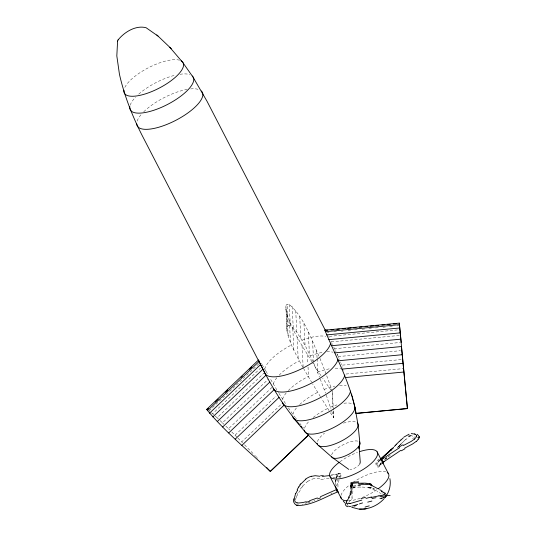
<?xml version="1.0" encoding="UTF-8"?>
<svg xmlns="http://www.w3.org/2000/svg" width="536" height="536" viewBox="0 0 536 536"><rect width="100%" height="100%" fill="white"/><g stroke="black" fill="none" stroke-linecap="round" stroke-linejoin="round"><path stroke-width="0.4" stroke-dasharray="2.68 2.01" d="M302.934 367.381C296.676 355.703 289.608 344.025 286.968 330.886L285.889 305.889L287.068 304.18L289.232 304.388C304.89 318.022 311.141 339.268 319.63 357.613M286.968 330.886L285.889 305.889M369.619 487.599L360.875 486.963L353.164 487.512L353.09 488.249M360.875 487.036L360.882 487.445M336.762 485.877L337.961 479.747M347.623 505.08L347.717 504.396M352.916 491.117L351.851 497.669M335.811 479.566L335.616 483.72M335.623 479.814L335.268 483.881M336.36 478.387L335.65 482.447L335.951 485.676L335.663 484.209M368.185 487.941L370.845 487.204M336.32 477.583C336.34 471.553 343.81 472.035 340.266 477.636M340.172 475.787L338.973 477.717M379.287 459.178C372.205 462.34 378.148 472.377 381.217 463.573M336.226 477.837L338.042 474.373A0.77 0.436 34.1 0 0 338.209 473.75L338.189 473.777M339.08 479.854L337.935 483.934L337.982 488.504M375.917 463.754L375.944 463.687A0.77 0.59 24.5 0 0 376.962 463.787L380.125 460.752M336.561 477.596L338.826 473.777L330.853 475.003M371.468 487.09L370.43 488.068L368.868 488.075M380.178 463.988L378.925 466.32L381.297 462.581M300.321 489.194L301.781 487.097M286.974 327.349L288.154 325.627L287.068 304.18M348.708 502.534L350.685 499.76M380.339 463.74L381.136 462.736M359.656 464.283C357.338 467.225 353.666 469.094 349.954 469.503M302.585 486.072L307.517 481.455M379.327 460.223L376.962 463.787A3.43 2.084 44.2 0 0 376.888 463.975L377.31 465.295L378.811 466.226L381.404 463.875M388.386 456.96L390.543 454.756M398.188 446.903L400.305 444.753M399.226 445.845L401.042 444.009L397.511 447.5M400.673 444.384L401.042 444.009M402.596 442.461L404.017 441.108M209.074 410.737L259.967 362.711M211.392 412.666L212.631 413.718L260.442 368.198M215.13 415.983L217.067 417.745L265.957 371.193L263.31 366.684M220.095 420.599L222.447 422.824L268.536 378.939M225.864 426.154L228.524 428.74L272.858 386.523M231.78 431.969L235.036 435.205L275.966 396.238M237.951 438.14L241.703 441.912L282.894 402.697M381.371 463.747L379.287 465.724A0.77 0.63 22.4 0 0 379.401 466.608M379.635 460.143L378.423 461.275L379.629 460.183M385.618 458.796L386.798 457.69M384.948 459.439L388.801 455.908M384.513 459.734L387.575 457M405.752 439.567L407.058 438.548M330.98 493.87L331.972 493.401M330.384 412.74L333.727 417.578L333.385 410.898M311.932 501.89L312.441 501.716M312.448 478.99L316.381 478.246L321.245 478.755M306.331 503.626L305.822 503.753A41.265 29.024 -36.8 0 1 305.312 503.88M302.277 504.497L302.78 504.416M332.977 477.663L339.69 476.598A0.77 0.422 35.1 0 1 340.621 477.107M329.084 478.286L324.099 478.849M337.74 474.42L338.042 474.373A1.829 1.487 -85.9 0 1 340.313 474.266M337.151 474.507L330.933 475.385M353.09 487.579L354.504 487.432M354.778 487.787L353.09 487.941M327.282 332.494L328.943 332.34M333.928 331.864L336.42 331.63M341.405 331.154L343.067 331M348.058 330.524L350.551 330.29M354.705 329.895L357.197 329.66M362.189 329.191L364.681 328.95M368.835 328.561L371.327 328.32M375.481 327.932L378.811 327.617M382.965 327.221L385.458 326.987M389.612 326.591L392.935 326.277M397.096 325.881L398.757 325.727M329.332 336.36L398.328 329.828M331.255 341.894L399.715 335.409M334.33 348.286L334.538 348.715L400.385 342.477M338.223 356.587L400.338 350.705M401.183 359.569L341.76 365.197L342.089 365.994M346.062 374.028L402.871 368.647M353.164 487.512L353.432 487.914M288.154 325.627L290.318 325.855L291.966 327.094L296.81 332.166L305.058 345.271L312.863 361.277M414.71 436.398L415.36 436.492M368.52 487.405C369.706 487.392 374.785 490.648 377.9 491.934M298.452 504.523L297.453 504.168M379.2 492.604L380.828 493.488M347.027 504.557L348.226 505.381M417.437 437.269L418.073 438.113M209.328 410.924L209.744 411.273M212.631 413.718L213.743 414.723M217.067 417.745L218.413 419.011M222.447 422.824L223.961 424.304M228.524 428.74L229.743 429.952M235.036 435.205L236.704 436.88M241.703 441.912L242.52 442.743M244.557 444.813L254.319 454.789M254.66 455.138L254.995 455.486M255.33 455.835L255.672 456.183M256.007 456.531L256.349 456.88M256.684 457.228L257.019 457.577M257.36 457.925L257.695 458.267M384.098 495.847L384.453 496.437M294.117 415.99L295.122 417.283M295.416 417.665L295.718 418.053M296.013 418.435L296.314 418.824M302.773 427.138L303.55 428.143M300.046 423.628L301.038 424.901M331.067 390.235L326.665 383.964A795.779 736.786 -2.9 0 1 322.712 378.195M278.975 393.37L286.097 404.459M288.428 407.863L292.669 414.1M285.882 309.373C290.432 328.863 302.19 345.66 312.401 362.55M329.057 410.603L321.573 398.57M262.573 365.425L263.196 366.49M320.387 396.64L312.622 383.877M262.426 365.19L261.997 364.487M276.824 389.873L269.749 377.786M278.358 392.372L278.666 392.868M261.28 363.308L261.568 363.783M303.49 368.359L311.597 382.161M265.957 371.193L267.853 374.49M328.246 335.951L328.501 336.44M328.923 337.245L329.131 337.653M330.987 341.338L331.188 341.754M331.663 342.745L332.079 343.603M334.538 348.715L334.732 349.117M334.92 349.519L335.308 350.323M335.697 351.127L336.085 351.931M337.05 353.941L337.633 355.147A36.348 12.663 -27.3 0 0 337.064 354.397M333.714 347.006L334.122 347.864M332.28 344.025L332.488 344.454M313.694 363.1L319.51 377.163M342.417 366.785L342.578 367.187M343.723 369.967L343.891 370.369M319.925 358.329L320.515 359.763A795.779 736.786 -2.9 0 1 329.285 382.791L332.414 391.682L333.345 410.06M337.667 355.234L338.149 356.413M338.444 357.13L338.665 357.666M339.107 358.745L339.328 359.281M340.434 361.968L340.655 362.51M341.097 363.582L341.539 364.661M320.233 379.012L325.526 393.109M326.27 395.233L330.98 408.961M331.75 411.347L333.727 417.578M332.173 391.789L332.977 407.662M333.151 411.005L333.486 417.685M316.689 350.45L317.064 357.921M317.104 358.752L317.821 372.848M312.575 341.023L313.654 362.282M308.294 331.918L309.399 353.727M307.403 354.618L307.865 363.743M308.033 367.06L308.535 377.016M303.959 323.563L305.058 345.271M302.056 345.747L303.175 367.817M299.711 316.347L300.81 337.968M297.091 336.943L298.197 358.758M295.718 310.599L296.81 332.166M292.16 306.559L293.252 328.065M292.783 328.575L293.889 350.283M289.232 304.388L290.318 325.855M289.386 320.984L290.478 342.598M287.055 314.485L288.147 336.052M376.835 489.77A26.626 9.273 -27.3 0 1 348.246 500.845M341.017 495.358A26.626 9.273 -27.3 0 1 349.619 484.886M352.909 482.467A26.626 9.273 -27.3 0 1 385.719 471.841M340.005 461.737A26.626 9.273 -27.3 0 1 357.452 452.404M352.467 497.462A26.686 9.192 -24.7 0 1 351.509 499.539M381.88 493.468A109.116 20.924 2.8 0 1 382.235 493.696M383.608 492.597A155.614 22.452 9.6 0 1 384.647 493.261M371.193 487.103A1.487 1.42 -54.2 0 1 369.646 487.626M360.855 483.954A22.251 15.745 -6.8 0 1 370.101 484.805M353.304 486.326A23.142 7.806 -1.3 0 1 360.942 485.777M360.835 483.398A23.37 16.248 -7.6 0 1 370.503 484.149M353.097 486.038A24.495 8.04 -2.1 0 1 360.956 485.395M323.442 479.472A26.686 10.251 -28.4 0 1 320.689 479.197M307.624 481.495A7.94 2.868 -27.7 0 1 312.394 479.117M302.15 487.164A41.647 24.937 -14 0 1 302.967 486.152M298.72 492.611A71.174 52.662 20.2 0 1 300.897 489.522M296.991 495.941A55.422 41.312 24.7 0 1 298.25 492.383M296.019 498.272A37.098 27.182 7.1 0 1 296.602 495.847M295.584 499.921A20.75 14.8 -5.2 0 1 295.691 498.279M310.377 501.957A74.089 53.392 -38 0 1 307.852 502.755M314.92 500.396A109.116 82.303 -40.1 0 1 313.908 500.771M340.045 474.561A1.226 0.925 -86.3 0 1 340.146 475.767M412.506 438.455A71.174 27.765 -77.9 0 1 414.549 437.678M410.804 435.701A55.422 21.641 -81.3 0 1 412.747 436.143M409.611 435.949A37.098 13.145 -68.6 0 1 410.971 435.802M408.151 436.096A20.75 6.338 -60.1 0 1 409.933 435.949M404.077 440.9A5.842 0.744 -44.9 0 1 406.027 439.198M400.72 444.237A10.76 0.677 -43.9 0 1 402.429 442.528M397.478 447.627A41.265 0.998 -44.8 0 1 398.503 446.582M391.783 450.193A155.608 21.976 -52.3 0 1 391.213 450.776M320.997 375.649A795.779 736.786 -2.9 0 1 312.823 363.214M304.615 428.231A28.093 9.782 -27.3 0 1 309.359 420.954M313.178 417.497A28.093 9.782 -27.3 0 1 327.751 408.472M292.944 414.395A32.093 11.176 -27.3 0 1 296.381 408.037M299.691 404.513A32.093 11.176 -27.3 0 1 317.768 392.305M282.606 399.28A34.807 12.12 -27.3 0 1 286.425 392.654M288.261 390.617A34.807 12.12 -27.3 0 1 308.22 376.46M273.266 384.031A36.348 12.663 -27.3 0 1 276.857 377.759M279.142 375.187A36.348 12.663 -27.3 0 1 299.316 360.762M264.724 369.049A36.843 12.837 -27.3 0 1 291.524 344.936M302.13 340.179A36.843 12.837 -27.3 0 1 325.68 336.487M310.384 355.797A36.348 12.663 -27.3 0 1 323.463 352.219M326.9 351.83A36.348 12.663 -27.3 0 1 333.084 352.212M317.593 372.252A34.807 12.12 -27.3 0 1 330.518 368.634M335.194 368.172A34.807 12.12 -27.3 0 1 341.271 368.996M330.444 407.26A28.093 9.782 -27.3 0 1 336.943 404.881M343.971 403.26A28.093 9.782 -27.3 0 1 352.567 403.916M324.206 389.417A32.093 11.176 -27.3 0 1 334.752 386.114M339.623 385.337A32.093 11.176 -27.3 0 1 346.202 385.679M317.459 441.543A22.693 7.906 -27.3 0 1 324.494 433.175M343.482 423.132A22.693 7.906 -27.3 0 1 356.534 422.368M331.65 454.83A15.785 5.501 -27.3 0 1 343.308 444.692A15.785 5.501 -27.3 0 1 358.202 441.222M124.861 87.375A33.078 11.524 -27.3 0 1 150.114 66.886A33.078 11.524 -27.3 0 1 179.895 60.32M130.168 105.19A35.463 12.355 -27.3 0 1 135.581 97.157M138.744 94.135A35.463 12.355 -27.3 0 1 175.748 75.067M179.969 74.269A35.463 12.355 -27.3 0 1 189.818 74.605M137.136 121.116A36.649 12.764 -27.3 0 1 141.785 113.84M143.749 111.783A36.649 12.764 -27.3 0 1 187.178 89.391M190.642 88.916A36.649 12.764 -27.3 0 1 198.782 89.512"/><path stroke-width="0.8" d="M345.318 503.15C344.97 504.818 346.249 506.614 347.978 506.728M293.48 498.788C292.924 501.689 294.572 505.08 297.688 505.488C311.744 505.528 324.38 497.281 337.064 492.169M350.792 489.134L350.973 487.318M350.544 490.969L350.055 494.614M385.143 497.22L386.248 495.237L385.324 493.1M117.598 40.984L116.821 55.912L119.441 74.243C124.258 95.576 132.305 116.051 142.181 135.528L264.724 372.714C272.543 387.695 281.42 402.121 291.845 415.433M371.307 485.837L370.698 484.799L368.761 484.383L358.778 484.263L358.711 483.244L365.016 483.13L369.94 483.68L370.028 484.584L378.396 488.973M359.817 463.915L360.259 462.213L359.073 446.609M295.617 493.355L294.505 497.763L294.773 500.879A6.506 4.395 -33.9 0 0 297.085 502.902M350.665 495.137C351.79 491.586 352.179 487.747 352.427 484.048C350.772 483.251 349.552 486.574 351.368 487.485M118.154 39.845C124.459 32.006 135.843 24.991 146.114 27.738L158.019 36.066M117.418 41.366L118.315 39.503M418.475 439.386L419.165 436.599L417.31 434.307M385.726 496.711L386.168 495.887M298.813 486.983L300.24 484.866M349.492 497.12L346.692 501.173L346.591 503.15M385.002 497.629C389.19 492.35 391.159 485.288 389.893 478.628M301.031 483.827L305.848 479.151M384.305 498.453C379.394 504.028 372.446 507.806 365.096 508.912M391.896 448.94L387.803 453.121M394.195 446.575L395.548 445.182M396.6 444.11L399.186 441.49M384.031 461.188L382.409 462.756M308.441 435.111L270.291 471.439C248.744 451.178 225.482 432.244 206.635 409.41L258.66 359.87M207.298 409.464L208.504 408.318M215.137 402.007L218.152 399.132M225.381 392.245L227.793 389.953M241.053 377.324L242.259 376.178M249.495 369.291L251.907 366.993M207.365 410.71L259.169 361.385M209.449 413.256L260.623 364.534L259.257 361.579M212.799 416.941L262.935 369.204L260.623 364.534M217.268 421.584L266.044 375.14M222.654 426.984L269.843 382.054M228.731 432.907L274.157 389.659M235.237 439.118L279.062 397.39M241.877 445.369L284.18 405.089M270.291 471.439L308.441 435.024M380.848 459.01L391.166 449.376M380.835 459.091L393.478 447.62L380.386 459.265M416.103 441.49L412.68 443.915L405.725 447.6M414.623 439.024L411.119 441.456L403.327 445.537M403.916 437.081L409.102 434.193M388.412 473.69L382.972 463.138A0.77 0.764 -27.4 0 1 383.267 462.133L400.828 450.354M399.628 447.62L381.933 459.365A0.77 0.757 -37.2 0 1 380.855 459.077M383.943 497.442L383.588 497.636M404.734 448.13L405.229 447.862M382.034 462.019L383.28 462.159M336.91 491.07L337.425 490.822A0.77 0.362 -13.9 0 1 337.707 490.735M320.448 496.705L336.427 489.616A0.77 0.375 -19.3 0 0 336.809 489.033L336.521 488.182M351.663 485.047L352.695 484.859M317.399 497.931L309.714 500.678M359.401 503.907L362.584 502.909M357.827 504.41L353.733 505.636M361.84 500.088L349.981 503.579M311.275 476.383L315.188 475.7L319.851 476.263M306.116 501.743L304.066 502.252A37.587 26.298 -36.5 0 1 302.532 502.567L299.014 502.976A9.702 6.646 -35.1 0 1 297.138 502.828M381.913 498.199L379.95 498.654M353.237 505.77L351.804 506.098M381.384 495.291L378.825 495.86M371.133 497.529L378.557 495.914M382.336 462.843L382.972 463.138M330.069 475.512L322.498 476.404M351.757 507.277L358.591 509.059L364.614 508.972M363.468 509.126L366.088 508.778M399.293 323.121L407.427 408.593L356.018 413.457C350.919 383.943 336.132 357.566 324.856 330.176L399.293 323.121L401.223 342.397M324.856 330.176L327.724 330.216M331.054 329.901L333.553 329.667M336.883 329.352L339.382 329.111M342.712 328.796L345.211 328.561M347.71 328.327L351.047 328.012M353.539 327.771L356.038 327.536M359.375 327.221L361.874 326.98M365.204 326.665L367.703 326.431M370.202 326.196L373.532 325.881M376.031 325.64L378.53 325.406M381.86 325.091L384.359 324.856M387.689 324.535L390.188 324.3M393.525 323.985L396.024 323.751M325.332 331.697L399.414 324.675M326.659 334.9L399.709 327.985M328.789 339.65L400.151 332.89M331.603 345.727L400.74 339.174M334.913 352.856L401.43 346.558L407.427 408.593M338.598 360.748L402.208 354.718M342.115 369.096L403.032 363.328M345.553 377.552L403.869 372.024M354.665 406.074L356.011 413.37L407.42 408.506M359.555 509.167L360.634 509.18M361.452 509.187L362.416 509.2M206.635 409.41L207.177 409.457M383.213 462.26L381.98 459.566A0.77 0.71 -27.5 0 1 380.975 459.265L380.915 459.158M414.362 434.039L413.042 433.838A72.246 28.998 -83.7 0 0 411.233 433.584M296.636 505.207L297.688 505.488M348.748 469.368L332.635 457.757L318.873 445.758M414.978 434.207L416.325 434.977L416.727 435.982M379.656 489.643L382.429 491.324M325.205 330.437L325.613 331.114M383.468 492.115L383.95 492.571M169.791 47.289L182.119 61.7M156.82 34.934L171.299 48.716M317.701 444.646L305.004 431.741L293.875 418.583M266.694 467.593L267.109 468.029M267.317 468.243L270.291 471.352M343.315 501.113L344.789 502.721M302.049 427.373L300.817 425.966M296.951 421.531L297.245 421.879M297.547 422.221L298.143 422.904M298.438 423.246L299.336 424.278M295.162 419.474L294.157 418.308M382.972 463.205L377.116 451.815M293.433 417.47L292.06 415.722M182.83 62.578L192.96 77.023L207.01 101.237L325.319 330.263M330.042 476.678L341.338 498.547M264.724 372.714L262.935 369.204M336.916 490.775L337.62 491.901L337.218 489.931M336.481 489.763L335.543 486.313M259.123 361.257L258.861 360.487M352.159 396.359L352.4 397.283M351.556 394.034L351.918 395.427M353.459 401.377L353.164 400.225M353.66 402.154L354.551 405.631M352.963 399.454L352.521 397.752M356.011 413.37L358.061 424.934L359.891 443.279L359.154 448.96L359.033 446.568M387.213 472.504A26.626 9.273 -27.3 0 1 378.295 488.738M347.047 500.845A26.626 9.273 -27.3 0 1 340.842 496.899M359.703 451.62A26.626 9.273 -27.3 0 1 374.852 459.674A26.626 9.273 -27.3 0 1 337.908 478.923A26.626 9.273 -27.3 0 1 339.328 462.24M373.016 488.45A151.728 21.641 10 0 1 374.456 489.12M381.297 491.398A71.643 14.653 0.3 0 1 382.516 492.169M383.957 492.571A37.587 8.094 -2.4 0 1 384.232 492.926L384.446 493.777A9.702 2.097 -3.9 0 1 384.151 494.286M384.319 494.272A6.506 1.38 -5.1 0 1 381.779 495.378M367.703 502.132A56.682 19.309 -13.8 0 1 371.877 501.066M361.023 498.661A72.246 35.979 -13.4 0 1 365.565 497.301M350.155 503.384A7.953 2.613 -24.4 0 1 346.604 503.143M349.78 495.432A26.947 8.536 -28 0 1 348.36 497.415M350.812 506.353A7.94 2.76 -26.4 0 1 348.795 506.332M356.252 505.482A41.647 1.742 -18.2 0 1 354.062 506.165M365.036 507.056A71.174 29.594 -13.6 0 1 369.23 505.863M366.001 498.4A55.422 25.661 -13 0 1 371.649 496.973M372.038 498.567A37.098 10.023 -13.3 0 1 376.017 497.703M379.923 496.731A20.75 2.559 -12.7 0 1 390.128 495.378M383.334 497.636A5.842 1.052 -7.6 0 1 381.639 498.152M384.265 497.127A10.76 2.332 -4.4 0 1 384.205 497.187M369.94 483.693A2.62 2.345 -44.5 0 1 371.897 485.79M351.335 487.077A1.199 0.945 39.8 0 1 351.12 486.675M351.261 486.648A1.708 1.273 38.9 0 1 351.629 485M350.859 482.614A23.711 6.298 -3.6 0 1 358.591 481.77M350.591 483.68A23.946 5.929 -3.8 0 1 358.55 482.769M320.695 497.743A151.728 125.504 -45.8 0 1 317.614 498.969M309.741 501.207A71.643 52.16 -38.4 0 1 306.11 502.272M295.859 493.448A56.682 41.62 13.4 0 1 297.681 490.139M297.125 489.891A72.246 53.453 28.1 0 1 298.699 486.916M299.925 484.805A44.401 27.437 -11.3 0 1 300.709 483.753M305.674 479.09A7.953 3.149 -27.7 0 1 311.342 476.223M323.282 475.687A26.947 9.541 -25.2 0 1 320.608 475.68M338.585 492.209A2.345 0.503 63.7 0 1 336.648 488.832M336.802 490.902A1.749 0.449 62 0 1 336.226 489.455M382.952 458.106A71.643 0.61 -46.1 0 1 383.18 457.858M395.441 445.275A37.587 1.152 -44.7 0 1 396.499 444.197M399.454 441.322A9.702 0.536 -44.1 0 1 400.868 439.929M400.955 440.023A6.506 0.489 -44 0 1 403.36 437.785M408.733 436.753A56.682 21.413 -73 0 1 410.877 435.674M414.482 433.872A44.401 15.537 -51.4 0 1 415.072 434.086M416.626 436.029A7.953 2.539 -29.8 0 1 414.442 439.038M399.045 447.058A26.947 10.063 -28.7 0 1 403.052 444.8M380.707 458.662A24.368 4.255 -65.4 0 1 381.263 460.598M401.37 450.81A26.686 8.409 -28.8 0 1 404.995 448.753M418.02 439.265A7.94 2.673 -27.8 0 1 416.291 441.476M380.125 459.164A23.993 4.194 -66.3 0 1 380.279 460.203M354.504 405.846A28.093 9.782 -27.3 0 1 354.745 406.657M330.612 343.154A36.783 12.81 -27.3 0 1 298.237 370.363A36.783 12.81 -27.3 0 1 264.596 372.781M338.109 359.2A36.287 12.643 -27.3 0 1 306.237 385.685A36.287 12.643 -27.3 0 1 273.159 388.345M344.809 375.046A34.753 12.107 -27.3 0 1 314.237 400.647A34.753 12.107 -27.3 0 1 282.485 403.005M350.497 391.039A32.053 11.162 -27.3 0 1 322.216 415.166A32.053 11.162 -27.3 0 1 292.803 416.928M354.986 407.36A28.073 9.782 -27.3 0 1 330.176 429.202A28.073 9.782 -27.3 0 1 304.307 430.1M357.231 422.877A22.693 7.906 -27.3 0 1 340.97 441.275A22.693 7.906 -27.3 0 1 317.191 443.272M359.314 441.845A15.785 5.501 -27.3 0 1 348.641 454.314A15.785 5.501 -27.3 0 1 331.55 456.545M181.208 60.896A33.078 11.524 -27.3 0 1 158.649 88.393A33.078 11.524 -27.3 0 1 123.93 90.182M192.317 76.018A35.463 12.355 -27.3 0 1 165.47 105.485A35.463 12.355 -27.3 0 1 129.819 106.617M201.362 90.973A36.649 12.764 -27.3 0 1 175.111 120.68A36.649 12.764 -27.3 0 1 136.707 123.903M419.179 436.92L419.172 437.878L419.179 436.92"/></g></svg>
